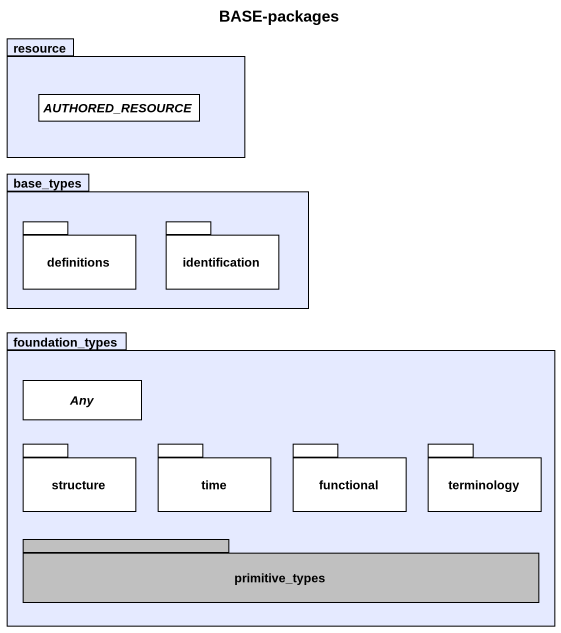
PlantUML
@startuml
title BASE-packages
hide circle
hide empty members
package resource #E5EAFF {
  abstract class AUTHORED_RESOURCE #FFFFFF
}
package base_types #E5EAFF {
  package definitions {
  }
  package identification {
  }
}
package foundation_types #E5EAFF {
  abstract class Any #FFFFFF
  package structure {
  }
  package time {
  }
  package functional {
  }
  package terminology {
  }
  package primitive_types #C0C0C0 {
  }
}
@enduml
